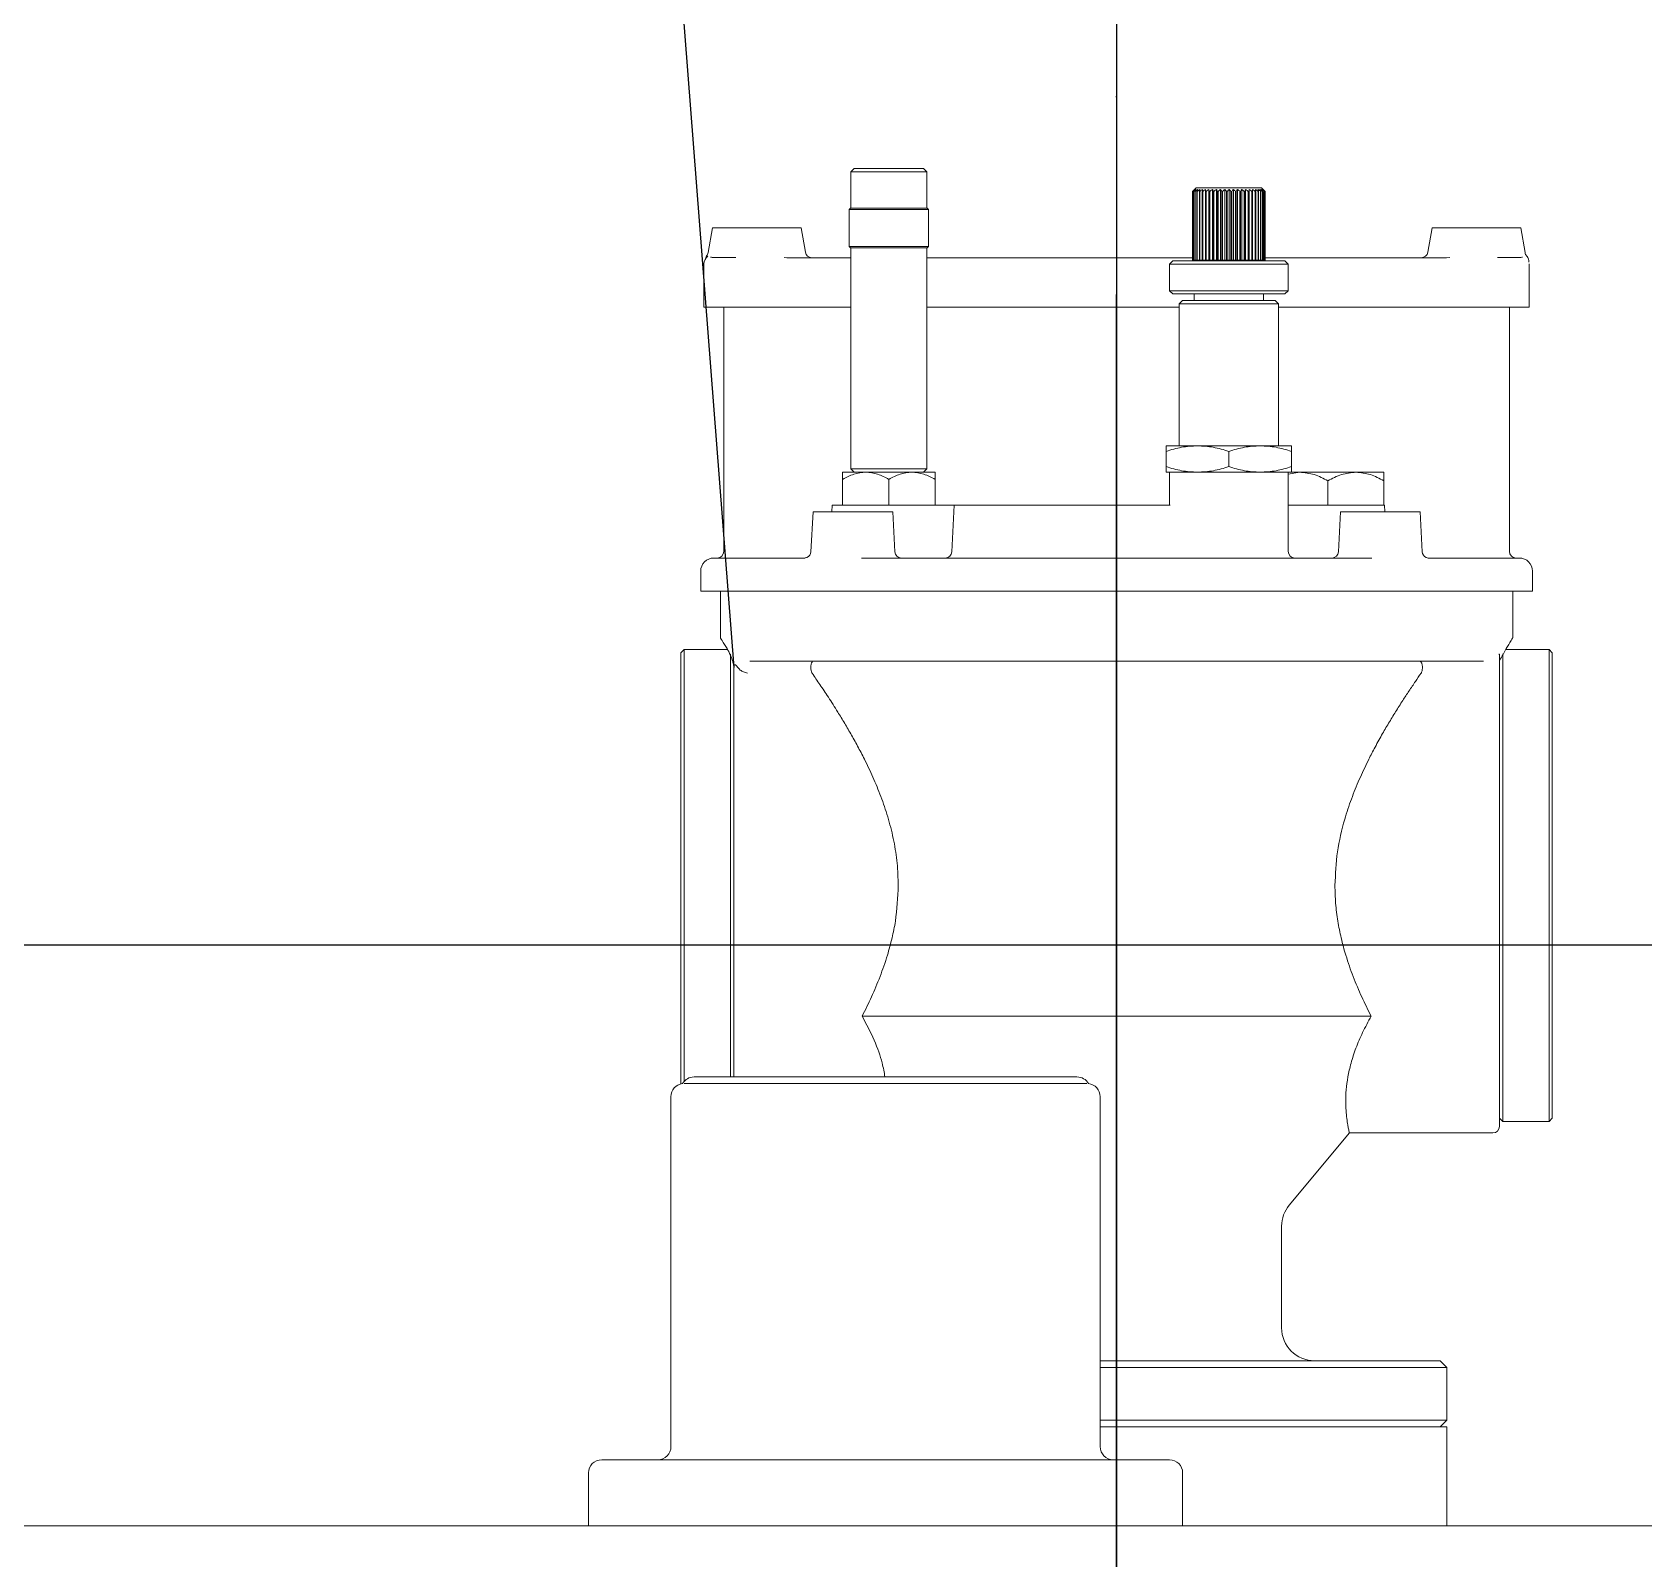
# Model space of a CAD drawing. Header units: millimetres. Extents: x 51507 to 66627, y -17810 to -7118.
# Drawn here: x 53503.2 to 53747.3, y -9233.1 to -9001.9 of the extents above; entities that cross this region are included whole.
import ezdxf

# ---------------------------------------------------------------- set-up
doc = ezdxf.new("R2010")
doc.units = ezdxf.units.MM
doc.header["$LTSCALE"] = 10
doc.linetypes.add('ACAD_ISO04W100', pattern=[30, 24, -3, 0, -3])
doc.layers.get('0').update_dxf_attribs({"color": 1, "linetype": 'ACAD_ISO04W100', "lineweight": 25})
doc.layers.get('Defpoints').update_dxf_attribs({"lineweight": 25})
doc.layers.add('2', color=3, linetype='Continuous', lineweight=25)
doc.layers.add('粗实线', color=4, linetype='Continuous', lineweight=18)

msp = doc.modelspace()

# ---------------------------------------------------------------- linework, layer by layer
msp.add_line((53667.409, -10782.112), (53667.409, -8326.656))
at = {"layer": '2'}
msp.add_line((53542.056, -8224.917), (53609.409, -9098.112), dxfattribs=at)
at = {"layer": 'Defpoints'}
for p, q in [((53667.409, -7118.116), (53667.409, -17810.116)), ((51507.409, -9140.11), (66627.409, -9140.11))]:
    msp.add_line(p, q, dxfattribs=at)
at = {"layer": '粗实线'}
for p, q in [((53627.659, -9022.512), (53627.159, -9023.012)), ((53638.659, -9023.012), (53627.159, -9023.012)), ((53627.159, -9023.012), (53627.159, -9028.512)), ((53627.659, -9022.512), (53638.159, -9022.512)), ((53638.159, -9022.512), (53638.659, -9023.012)), ((53638.659, -9023.012), (53638.659, -9028.512)), ((53679.475, -9025.412), (53678.909, -9025.977)), ((53678.909, -9025.977), (53678.909, -9025.977)), ((53678.909, -9036.412), (53678.909, -9025.977)), ((53678.909, -9036.412), (53678.909, -9025.977)), ((53678.95, -9025.977), (53678.964, -9025.977)), ((53678.95, -9036.412), (53678.95, -9025.977)), ((53678.964, -9036.412), (53678.964, -9025.977)), ((53679.077, -9025.977), (53679.104, -9025.977)), ((53679.077, -9036.412), (53679.077, -9025.977)), ((53679.104, -9036.412), (53679.104, -9025.977)), ((53679.288, -9025.977), (53679.328, -9025.977)), ((53679.288, -9036.412), (53679.288, -9025.977)), ((53679.328, -9036.412), (53679.328, -9025.977)), ((53688.747, -9025.412), (53679.475, -9025.412)), ((53679.58, -9025.977), (53679.632, -9025.977)), ((53679.58, -9036.412), (53679.58, -9025.977)), ((53679.632, -9036.412), (53679.632, -9025.977)), ((53679.948, -9025.977), (53680.011, -9025.977)), ((53679.948, -9036.412), (53679.948, -9025.977)), ((53680.011, -9036.412), (53680.011, -9025.977)), ((53680.387, -9025.977), (53680.46, -9025.977)), ((53680.387, -9036.412), (53680.387, -9025.977)), ((53680.46, -9036.412), (53680.46, -9025.977)), ((53680.873, -9036.412), (53680.873, -9025.677)), ((53680.889, -9025.977), (53680.971, -9025.977)), ((53680.889, -9036.412), (53680.889, -9025.977)), ((53680.971, -9036.412), (53680.971, -9025.977)), ((53681.379, -9036.412), (53681.379, -9025.677)), ((53681.446, -9025.977), (53681.536, -9025.977)), ((53681.446, -9036.412), (53681.446, -9025.977)), ((53681.536, -9036.412), (53681.536, -9025.977)), ((53681.933, -9036.412), (53681.933, -9025.677)), ((53682.05, -9025.977), (53682.147, -9025.977)), ((53682.05, -9036.412), (53682.05, -9025.977)), ((53682.147, -9036.412), (53682.147, -9025.977)), ((53682.525, -9036.412), (53682.525, -9025.677)), ((53682.692, -9025.977), (53682.793, -9025.977)), ((53682.692, -9036.412), (53682.692, -9025.977)), ((53682.793, -9036.412), (53682.793, -9025.977)), ((53683.147, -9036.412), (53683.147, -9025.677)), ((53683.36, -9025.977), (53683.465, -9025.977)), ((53683.36, -9036.412), (53683.36, -9025.977)), ((53683.465, -9036.412), (53683.465, -9025.977)), ((53683.79, -9036.412), (53683.79, -9025.677)), ((53684.045, -9025.977), (53684.151, -9025.977)), ((53684.045, -9036.412), (53684.045, -9025.977)), ((53684.151, -9036.412), (53684.151, -9025.977)), ((53684.442, -9036.412), (53684.442, -9025.677)), ((53684.736, -9025.977), (53684.842, -9025.977)), ((53684.736, -9036.412), (53684.736, -9025.977)), ((53684.842, -9036.412), (53684.842, -9025.977)), ((53685.093, -9036.412), (53685.093, -9025.677)), ((53685.421, -9025.977), (53685.526, -9025.977)), ((53685.421, -9036.412), (53685.421, -9025.977)), ((53685.526, -9036.412), (53685.526, -9025.977)), ((53685.734, -9036.412), (53685.734, -9025.677)), ((53686.091, -9025.977), (53686.192, -9025.977)), ((53686.091, -9036.412), (53686.091, -9025.977)), ((53686.192, -9036.412), (53686.192, -9025.977)), ((53686.354, -9036.412), (53686.354, -9025.677)), ((53686.734, -9025.977), (53686.83, -9025.977)), ((53686.734, -9036.412), (53686.734, -9025.977)), ((53686.83, -9036.412), (53686.83, -9025.977)), ((53686.943, -9036.412), (53686.943, -9025.677)), ((53687.34, -9025.977), (53687.43, -9025.977)), ((53687.34, -9036.412), (53687.34, -9025.977)), ((53687.43, -9036.412), (53687.43, -9025.977)), ((53687.492, -9036.412), (53687.492, -9025.677)), ((53687.9, -9025.977), (53687.982, -9025.977)), ((53687.9, -9036.412), (53687.9, -9025.977)), ((53687.982, -9036.412), (53687.982, -9025.977)), ((53687.992, -9036.412), (53687.992, -9025.677)), ((53688.405, -9025.977), (53688.478, -9025.977)), ((53688.405, -9036.412), (53688.405, -9025.977)), ((53688.478, -9036.412), (53688.478, -9025.977)), ((53689.343, -9025.412), (53688.747, -9025.412)), ((53688.848, -9025.977), (53688.91, -9025.977)), ((53688.848, -9036.412), (53688.848, -9025.977)), ((53688.91, -9036.412), (53688.91, -9025.977)), ((53689.22, -9025.977), (53689.245, -9025.977)), ((53689.22, -9036.412), (53689.22, -9025.977)), ((53689.245, -9025.977), (53689.27, -9025.977)), ((53689.27, -9036.412), (53689.27, -9025.977)), ((53689.909, -9025.977), (53689.343, -9025.412)), ((53689.516, -9025.977), (53689.554, -9025.977)), ((53689.516, -9036.412), (53689.516, -9025.977)), ((53689.554, -9036.412), (53689.554, -9025.977)), ((53689.731, -9025.977), (53689.757, -9025.977)), ((53689.731, -9036.412), (53689.731, -9025.977)), ((53689.757, -9036.412), (53689.757, -9025.977)), ((53689.863, -9025.977), (53689.876, -9025.977)), ((53689.863, -9036.412), (53689.863, -9025.977)), ((53689.876, -9036.412), (53689.876, -9025.977)), ((53689.909, -9036.412), (53689.909, -9025.977)), ((53627.109, -9028.512), (53626.909, -9028.712)), ((53638.909, -9028.712), (53626.909, -9028.712)), ((53626.909, -9034.312), (53626.909, -9028.712)), ((53627.109, -9028.512), (53638.709, -9028.512)), ((53638.709, -9028.512), (53638.909, -9028.712)), ((53638.909, -9034.312), (53638.909, -9028.712)), ((53606.202, -9031.512), (53605.543, -9035.251)), ((53606.202, -9031.512), (53612.909, -9031.512)), ((53612.909, -9031.512), (53619.615, -9031.512)), ((53620.263, -9035.185), (53619.615, -9031.512)), ((53715.202, -9031.512), (53714.555, -9035.185)), ((53715.202, -9031.512), (53721.909, -9031.512)), ((53721.909, -9031.512), (53728.615, -9031.512)), ((53729.275, -9035.251), (53728.615, -9031.512)), ((53627.109, -9034.512), (53626.909, -9034.312)), ((53626.909, -9034.312), (53638.909, -9034.312)), ((53638.709, -9034.512), (53638.909, -9034.312)), ((53605.299, -9035.747), (53605.062, -9036.342)), ((53617.043, -9035.996), (53617.441, -9036.012)), ((53617.441, -9036.012), (53627.159, -9036.012)), ((53638.709, -9034.512), (53627.109, -9034.512)), ((53627.159, -9034.512), (53627.159, -9068.012)), ((53638.659, -9034.512), (53638.659, -9068.012)), ((53638.659, -9036.012), (53678.909, -9036.012)), ((53675.909, -9036.512), (53675.409, -9037.012)), ((53675.909, -9036.512), (53685.678, -9036.512)), ((53678.95, -9036.412), (53678.909, -9036.412)), ((53678.909, -9036.412), (53678.909, -9036.412)), ((53678.964, -9036.412), (53678.95, -9036.412)), ((53679.077, -9036.412), (53678.964, -9036.412)), ((53679.104, -9036.412), (53679.077, -9036.412)), ((53679.288, -9036.412), (53679.104, -9036.412)), ((53679.328, -9036.412), (53679.288, -9036.412)), ((53679.58, -9036.412), (53679.328, -9036.412)), ((53679.632, -9036.412), (53679.58, -9036.412)), ((53679.948, -9036.412), (53679.632, -9036.412)), ((53680.011, -9036.412), (53679.948, -9036.412)), ((53680.387, -9036.412), (53680.011, -9036.412)), ((53680.46, -9036.412), (53680.387, -9036.412)), ((53680.873, -9036.412), (53680.46, -9036.412)), ((53680.889, -9036.412), (53680.873, -9036.412)), ((53680.971, -9036.412), (53680.889, -9036.412)), ((53680.909, -9036.412), (53680.909, -9036.512)), ((53681.379, -9036.412), (53680.971, -9036.412)), ((53681.446, -9036.412), (53681.379, -9036.412)), ((53681.536, -9036.412), (53681.446, -9036.412)), ((53681.933, -9036.412), (53681.536, -9036.412)), ((53682.05, -9036.412), (53681.933, -9036.412)), ((53682.147, -9036.412), (53682.05, -9036.412)), ((53682.525, -9036.412), (53682.147, -9036.412)), ((53682.692, -9036.412), (53682.525, -9036.412)), ((53682.793, -9036.412), (53682.692, -9036.412)), ((53683.147, -9036.412), (53682.793, -9036.412)), ((53683.36, -9036.412), (53683.147, -9036.412)), ((53683.465, -9036.412), (53683.36, -9036.412)), ((53683.79, -9036.412), (53683.465, -9036.412)), ((53684.045, -9036.412), (53683.79, -9036.412)), ((53684.151, -9036.412), (53684.045, -9036.412)), ((53684.442, -9036.412), (53684.151, -9036.412)), ((53684.736, -9036.412), (53684.442, -9036.412)), ((53684.842, -9036.412), (53684.736, -9036.412)), ((53685.093, -9036.412), (53684.842, -9036.412)), ((53685.421, -9036.412), (53685.093, -9036.412)), ((53685.526, -9036.412), (53685.421, -9036.412)), ((53685.734, -9036.412), (53685.526, -9036.412)), ((53685.678, -9036.512), (53692.909, -9036.512)), ((53686.091, -9036.412), (53685.734, -9036.412)), ((53686.192, -9036.412), (53686.091, -9036.412)), ((53686.354, -9036.412), (53686.192, -9036.412)), ((53686.734, -9036.412), (53686.354, -9036.412)), ((53686.83, -9036.412), (53686.734, -9036.412)), ((53686.943, -9036.412), (53686.83, -9036.412)), ((53687.34, -9036.412), (53686.943, -9036.412)), ((53687.43, -9036.412), (53687.34, -9036.412)), ((53687.492, -9036.412), (53687.43, -9036.412)), ((53687.9, -9036.412), (53687.492, -9036.412)), ((53687.982, -9036.412), (53687.9, -9036.412)), ((53687.909, -9036.512), (53687.909, -9036.412)), ((53687.992, -9036.412), (53687.982, -9036.412)), ((53688.405, -9036.412), (53687.992, -9036.412)), ((53688.478, -9036.412), (53688.405, -9036.412)), ((53688.848, -9036.412), (53688.478, -9036.412)), ((53688.91, -9036.412), (53688.848, -9036.412)), ((53689.22, -9036.412), (53688.91, -9036.412)), ((53689.27, -9036.412), (53689.22, -9036.412)), ((53689.516, -9036.412), (53689.27, -9036.412)), ((53689.554, -9036.412), (53689.516, -9036.412)), ((53689.731, -9036.412), (53689.554, -9036.412)), ((53689.757, -9036.412), (53689.731, -9036.412)), ((53689.863, -9036.412), (53689.757, -9036.412)), ((53689.876, -9036.412), (53689.863, -9036.412)), ((53689.909, -9036.412), (53689.876, -9036.412)), ((53689.909, -9036.012), (53717.377, -9036.012)), ((53693.409, -9037.012), (53692.909, -9036.512)), ((53717.377, -9036.012), (53717.894, -9035.991)), ((53604.909, -9036.962), (53604.909, -9037.321)), ((53604.909, -9043.512), (53604.909, -9037.321)), ((53675.409, -9037.012), (53675.409, -9041.012)), ((53685.752, -9037.012), (53675.409, -9037.012)), ((53693.409, -9037.012), (53685.752, -9037.012)), ((53693.409, -9041.012), (53693.409, -9037.012)), ((53729.909, -9036.962), (53729.909, -9037.321)), ((53729.909, -9037.321), (53729.909, -9043.512)), ((53675.409, -9041.012), (53675.909, -9041.512)), ((53675.409, -9041.012), (53685.752, -9041.012)), ((53685.678, -9041.512), (53675.909, -9041.512)), ((53679.159, -9041.512), (53679.159, -9042.512)), ((53692.909, -9041.512), (53685.678, -9041.512)), ((53685.752, -9041.012), (53693.409, -9041.012)), ((53689.659, -9042.512), (53689.659, -9041.512)), ((53692.909, -9041.512), (53693.409, -9041.012)), ((53609.909, -9043.512), (53604.909, -9043.512)), ((53607.909, -9080.512), (53607.909, -9043.512)), ((53609.909, -9043.512), (53627.159, -9043.512)), ((53638.659, -9043.512), (53676.909, -9043.512)), ((53677.409, -9042.512), (53676.909, -9043.012)), ((53691.909, -9043.012), (53676.909, -9043.012)), ((53676.909, -9043.012), (53676.909, -9064.512)), ((53677.409, -9042.512), (53691.409, -9042.512)), ((53691.409, -9042.512), (53691.909, -9043.012)), ((53691.909, -9043.012), (53691.909, -9064.512)), ((53691.909, -9043.512), (53724.909, -9043.512)), ((53729.909, -9043.512), (53724.909, -9043.512)), ((53726.909, -9043.512), (53726.909, -9080.512)), ((53674.909, -9064.512), (53674.909, -9065.36)), ((53679.659, -9064.512), (53674.909, -9064.512)), ((53674.909, -9065.36), (53674.909, -9067.663)), ((53689.159, -9064.512), (53679.659, -9064.512)), ((53684.409, -9065.36), (53684.409, -9067.663)), ((53693.909, -9064.512), (53689.159, -9064.512)), ((53693.909, -9064.512), (53693.909, -9065.36)), ((53693.909, -9065.36), (53693.909, -9067.663)), ((53625.909, -9068.512), (53629.409, -9068.512)), ((53625.909, -9068.512), (53625.909, -9069.594)), ((53627.159, -9068.012), (53638.659, -9068.012)), ((53627.659, -9068.512), (53627.159, -9068.012)), ((53629.409, -9068.512), (53636.409, -9068.512)), ((53636.409, -9068.512), (53639.909, -9068.512)), ((53638.159, -9068.512), (53638.659, -9068.012)), ((53639.909, -9068.512), (53639.909, -9069.594)), ((53674.909, -9067.663), (53674.909, -9068.512)), ((53679.659, -9068.512), (53674.909, -9068.512)), ((53675.409, -9068.512), (53675.409, -9073.512)), ((53689.159, -9068.512), (53679.659, -9068.512)), ((53693.909, -9068.512), (53689.159, -9068.512)), ((53693.409, -9068.512), (53693.409, -9080.512)), ((53695.159, -9068.512), (53693.409, -9068.805)), ((53693.909, -9067.663), (53693.909, -9068.512)), ((53693.909, -9068.512), (53695.159, -9068.512)), ((53695.159, -9068.512), (53703.659, -9068.512)), ((53703.659, -9068.512), (53707.909, -9068.512)), ((53707.909, -9068.512), (53707.909, -9069.826)), ((53625.909, -9069.594), (53625.909, -9073.512)), ((53632.909, -9069.594), (53632.909, -9073.512)), ((53639.909, -9069.594), (53639.909, -9073.512)), ((53699.409, -9073.512), (53699.409, -9069.826)), ((53707.909, -9073.512), (53707.909, -9069.826)), ((53621.424, -9074.512), (53621.107, -9080.564)), ((53621.424, -9074.512), (53633.49, -9074.512)), ((53624.328, -9073.512), (53624.276, -9074.512)), ((53624.328, -9073.512), (53638.759, -9073.512)), ((53633.49, -9074.512), (53633.808, -9080.564)), ((53638.759, -9073.512), (53642.828, -9073.512)), ((53642.458, -9080.564), (53642.828, -9073.512)), ((53645.824, -9073.512), (53674.534, -9073.512)), ((53693.409, -9073.512), (53695.508, -9073.512)), ((53695.508, -9073.512), (53696.176, -9073.512)), ((53699.409, -9073.512), (53696.176, -9073.512)), ((53702.642, -9073.512), (53699.409, -9073.512)), ((53701.327, -9074.512), (53701.01, -9080.564)), ((53701.327, -9074.512), (53713.393, -9074.512)), ((53702.642, -9073.512), (53704.676, -9073.512)), ((53707.909, -9073.512), (53704.676, -9073.512)), ((53707.909, -9073.512), (53707.99, -9073.512)), ((53708.042, -9074.512), (53707.99, -9073.512)), ((53713.393, -9074.512), (53713.711, -9080.564)), ((53606.409, -9081.512), (53620.223, -9081.512)), ((53620.507, -9081.428), (53619.941, -9081.545)), ((53628.75, -9081.512), (53706.067, -9081.512)), ((53714.308, -9081.427), (53714.595, -9081.512)), ((53714.595, -9081.512), (53728.409, -9081.512)), ((53604.409, -9083.512), (53604.409, -9086.512)), ((53730.409, -9083.512), (53730.409, -9086.512)), ((53604.409, -9086.512), (53730.409, -9086.512)), ((53607.409, -9086.512), (53607.409, -9093.612)), ((53727.409, -9093.612), (53727.409, -9086.512)), ((53601.909, -9095.362), (53601.409, -9095.862)), ((53608.474, -9095.362), (53601.909, -9095.362)), ((53601.909, -9095.362), (53601.909, -9113.237)), ((53725.95, -9096.112), (53726.409, -9095.233)), ((53732.909, -9095.362), (53726.342, -9095.362)), ((53733.409, -9095.862), (53732.909, -9095.362)), ((53732.909, -9113.237), (53732.909, -9095.362)), ((53601.409, -9113.487), (53601.409, -9095.862)), ((53608.909, -9113.237), (53608.909, -9096.071)), ((53667.409, -9097.112), (53611.841, -9097.112)), ((53722.976, -9097.112), (53667.409, -9097.112)), ((53725.298, -9096.112), (53725.369, -9096.076)), ((53725.409, -9096.296), (53725.409, -9099.481)), ((53725.909, -9096.021), (53725.909, -9113.237)), ((53733.409, -9095.862), (53733.409, -9113.487)), ((53609.409, -9160.112), (53609.409, -9098.002)), ((53610.218, -9098.314), (53610.409, -9098.499)), ((53725.409, -9099.481), (53725.409, -9167.612)), ((53601.409, -9161.175), (53601.409, -9113.487)), ((53601.909, -9113.237), (53601.909, -9160.789)), ((53608.909, -9160.112), (53608.909, -9113.237)), ((53725.909, -9113.237), (53725.909, -9166.862)), ((53732.909, -9166.862), (53732.909, -9113.237)), ((53733.409, -9113.487), (53733.409, -9166.362)), ((53667.409, -9150.922), (53628.858, -9150.922)), ((53705.96, -9150.922), (53667.409, -9150.922)), ((53601.909, -9161.112), (53662.909, -9161.112)), ((53603.409, -9160.112), (53661.409, -9160.112)), ((53599.909, -9163.112), (53599.909, -9216.112)), ((53664.909, -9216.112), (53664.909, -9163.112)), ((53693.568, -9179.531), (53702.668, -9168.611)), ((53702.667, -9168.612), (53724.409, -9168.612)), ((53725.409, -9166.362), (53725.909, -9166.862)), ((53725.909, -9166.862), (53732.909, -9166.862)), ((53732.909, -9166.862), (53733.409, -9166.362)), ((53692.409, -9198.112), (53692.409, -9182.732)), ((53664.909, -9203.112), (53667.409, -9203.112)), ((53667.409, -9204.112), (53664.909, -9204.112)), ((53667.409, -9203.112), (53716.409, -9203.112)), ((53717.409, -9204.112), (53667.409, -9204.112)), ((53717.409, -9204.112), (53716.409, -9203.112)), ((53717.409, -9212.112), (53717.409, -9204.112)), ((53664.909, -9212.112), (53667.409, -9212.112)), ((53667.409, -9212.112), (53717.409, -9212.112)), ((53716.409, -9213.112), (53717.409, -9212.112)), ((53664.909, -9213.112), (53702.764, -9213.112)), ((53702.764, -9213.112), (53717.409, -9213.112)), ((53717.409, -9228.112), (53717.409, -9213.112)), ((53589.409, -9218.112), (53675.409, -9218.112)), ((53587.409, -9220.112), (53587.409, -9228.112)), ((53677.409, -9228.112), (53677.409, -9220.112)), ((53177.409, -9228.112), (54157.409, -9228.112))]:
    msp.add_line(p, q, dxfattribs=at)
for centre, radius, start, end in [((53606.36, -9036.967), 1.452, 125.91893, 179.79831), ((53621.248, -9035.012), 1, 190, 270), ((53713.57, -9035.012), 1, 270, 350), ((53606.909, -9080.512), 1, 270, 0), ((53620.108, -9080.512), 1, 293.66429, 357), ((53634.806, -9080.512), 1, 183, 270), ((53641.46, -9080.512), 1, 270, 357), ((53694.409, -9080.512), 1, 180, 270), ((53700.011, -9080.512), 1, 270, 357), ((53714.709, -9080.512), 1, 183, 246.33571), ((53727.909, -9080.512), 1, 180, 270), ((53606.409, -9083.512), 2, 90, 180), ((53728.409, -9083.512), 2, 0, 90), ((53601.909, -9163.112), 2, 96.90186, 180), ((53603.409, -9162.112), 2, 90, 150.47829), ((53661.409, -9162.112), 2, 29.52172, 90), ((53662.909, -9163.112), 2, 360, 83.09814), ((53724.409, -9167.612), 1, 270, 0), ((53697.409, -9182.732), 5, 140.19443, 180), ((53697.409, -9198.112), 5, 180, 270), ((53597.909, -9216.112), 2, 270, 0), ((53666.909, -9216.112), 2, 180, 270), ((53589.409, -9220.112), 2, 90, 180), ((53675.409, -9220.112), 2, 0, 90)]:
    msp.add_arc(centre, radius, start, end, dxfattribs=at)
for points, knots in [([(53678.909, -9025.977), (53678.967, -9025.921), (53679.071, -9025.82), (53679.175, -9025.721), (53679.221, -9025.677)], [0, 0, 0, 0, 0.24228063, 0.432643, 0.432643, 0.432643, 0.432643]), ([(53679.221, -9025.677), (53679.17, -9025.733), (53679.079, -9025.832), (53678.989, -9025.933), (53678.95, -9025.977)], [0, 0, 0, 0, 0.22652873, 0.40451652, 0.40451652, 0.40451652, 0.40451652]), ([(53678.964, -9025.977), (53679.028, -9025.921), (53679.141, -9025.82), (53679.256, -9025.721), (53679.307, -9025.677)], [0, 0, 0, 0, 0.2553053, 0.45590128, 0.45590128, 0.45590128, 0.45590128]), ([(53679.307, -9025.677), (53679.264, -9025.733), (53679.187, -9025.832), (53679.111, -9025.933), (53679.077, -9025.977)], [0, 0, 0, 0, 0.21174107, 0.37810991, 0.37810991, 0.37810991, 0.37810991]), ([(53679.104, -9025.977), (53679.173, -9025.921), (53679.295, -9025.82), (53679.419, -9025.721), (53679.474, -9025.677)], [0, 0, 0, 0, 0.26650037, 0.47589243, 0.47589243, 0.47589243, 0.47589243]), ([(53679.474, -9025.677), (53679.439, -9025.733), (53679.377, -9025.832), (53679.315, -9025.933), (53679.288, -9025.977)], [0, 0, 0, 0, 0.19746491, 0.35261671, 0.35261671, 0.35261671, 0.35261671]), ([(53679.328, -9025.977), (53679.4, -9025.921), (53679.529, -9025.82), (53679.66, -9025.721), (53679.718, -9025.677)], [0, 0, 0, 0, 0.275423, 0.49182565, 0.49182565, 0.49182565, 0.49182565]), ([(53679.718, -9025.677), (53679.692, -9025.733), (53679.646, -9025.832), (53679.6, -9025.933), (53679.58, -9025.977)], [0, 0, 0, 0, 0.18481523, 0.33002795, 0.33002795, 0.33002795, 0.33002795]), ([(53679.632, -9025.977), (53679.707, -9025.921), (53679.841, -9025.82), (53679.976, -9025.721), (53680.036, -9025.677)], [0, 0, 0, 0, 0.28175011, 0.50312405, 0.50312405, 0.50312405, 0.50312405]), ([(53680.036, -9025.677), (53680.02, -9025.733), (53679.99, -9025.832), (53679.961, -9025.933), (53679.948, -9025.977)], [0, 0, 0, 0, 0.17501717, 0.31253137, 0.31253137, 0.31253137, 0.31253137]), ([(53680.011, -9025.977), (53680.088, -9025.921), (53680.224, -9025.82), (53680.362, -9025.721), (53680.423, -9025.677)], [0, 0, 0, 0, 0.28526628, 0.5094029, 0.5094029, 0.5094029, 0.5094029]), ([(53680.423, -9025.677), (53680.416, -9025.733), (53680.404, -9025.832), (53680.392, -9025.933), (53680.387, -9025.977)], [0, 0, 0, 0, 0.16922478, 0.3021878, 0.3021878, 0.3021878, 0.3021878]), ([(53680.46, -9025.977), (53680.537, -9025.921), (53680.674, -9025.82), (53680.812, -9025.721), (53680.873, -9025.677)], [0, 0, 0, 0, 0.28585613, 0.5104562, 0.5104562, 0.5104562, 0.5104562]), ([(53680.873, -9025.677), (53680.876, -9025.733), (53680.881, -9025.832), (53680.886, -9025.933), (53680.889, -9025.977)], [0, 0, 0, 0, 0.16822634, 0.30040486, 0.30040486, 0.30040486, 0.30040486]), ([(53680.971, -9025.977), (53681.047, -9025.921), (53681.182, -9025.82), (53681.319, -9025.721), (53681.379, -9025.677)], [0, 0, 0, 0, 0.2835006, 0.50624992, 0.50624992, 0.50624992, 0.50624992]), ([(53681.379, -9025.677), (53681.392, -9025.733), (53681.414, -9025.832), (53681.436, -9025.933), (53681.446, -9025.977)], [0, 0, 0, 0, 0.17216684, 0.30744148, 0.30744148, 0.30744148, 0.30744148]), ([(53681.536, -9025.977), (53681.61, -9025.921), (53681.741, -9025.82), (53681.874, -9025.721), (53681.933, -9025.677)], [0, 0, 0, 0, 0.27827632, 0.49692087, 0.49692087, 0.49692087, 0.49692087]), ([(53681.933, -9025.677), (53681.955, -9025.733), (53681.994, -9025.832), (53682.033, -9025.933), (53682.05, -9025.977)], [0, 0, 0, 0, 0.18048999, 0.32230429, 0.32230429, 0.32230429, 0.32230429]), ([(53682.147, -9025.977), (53682.217, -9025.921), (53682.342, -9025.82), (53682.469, -9025.721), (53682.525, -9025.677)], [0, 0, 0, 0, 0.27035807, 0.48278116, 0.48278116, 0.48278116, 0.48278116]), ([(53682.525, -9025.677), (53682.556, -9025.733), (53682.612, -9025.832), (53682.667, -9025.933), (53682.692, -9025.977)], [0, 0, 0, 0, 0.19214896, 0.34312393, 0.34312393, 0.34312393, 0.34312393]), ([(53682.793, -9025.977), (53682.859, -9025.921), (53682.976, -9025.82), (53683.095, -9025.721), (53683.147, -9025.677)], [0, 0, 0, 0, 0.26002474, 0.46432883, 0.46432883, 0.46432883, 0.46432883]), ([(53683.147, -9025.677), (53683.187, -9025.733), (53683.259, -9025.832), (53683.329, -9025.933), (53683.36, -9025.977)], [0, 0, 0, 0, 0.20591778, 0.36771115, 0.36771115, 0.36771115, 0.36771115]), ([(53683.465, -9025.977), (53683.525, -9025.921), (53683.633, -9025.82), (53683.742, -9025.721), (53683.79, -9025.677)], [0, 0, 0, 0, 0.24766953, 0.44226601, 0.44226601, 0.44226601, 0.44226601]), ([(53683.79, -9025.677), (53683.838, -9025.733), (53683.923, -9025.832), (53684.008, -9025.933), (53684.045, -9025.977)], [0, 0, 0, 0, 0.22062401, 0.39397235, 0.39397235, 0.39397235, 0.39397235]), ([(53684.151, -9025.977), (53684.205, -9025.921), (53684.301, -9025.82), (53684.399, -9025.721), (53684.442, -9025.677)], [0, 0, 0, 0, 0.2338153, 0.41752636, 0.41752636, 0.41752636, 0.41752636]), ([(53684.442, -9025.677), (53684.497, -9025.733), (53684.596, -9025.832), (53684.693, -9025.933), (53684.736, -9025.977)], [0, 0, 0, 0, 0.23525637, 0.42010163, 0.42010163, 0.42010163, 0.42010163]), ([(53684.842, -9025.977), (53684.888, -9025.921), (53684.972, -9025.82), (53685.056, -9025.721), (53685.093, -9025.677)], [0, 0, 0, 0, 0.21913504, 0.39131167, 0.39131167, 0.39131167, 0.39131167]), ([(53685.093, -9025.677), (53685.155, -9025.733), (53685.265, -9025.832), (53685.373, -9025.933), (53685.421, -9025.977)], [0, 0, 0, 0, 0.24898763, 0.44462178, 0.44462178, 0.44462178, 0.44462178]), ([(53685.526, -9025.977), (53685.564, -9025.921), (53685.633, -9025.82), (53685.703, -9025.721), (53685.734, -9025.677)], [0, 0, 0, 0, 0.20447419, 0.36513164, 0.36513164, 0.36513164, 0.36513164]), ([(53685.734, -9025.677), (53685.801, -9025.733), (53685.921, -9025.832), (53686.039, -9025.933), (53686.091, -9025.977)], [0, 0, 0, 0, 0.2611609, 0.46635982, 0.46635982, 0.46635982, 0.46635982]), ([(53686.192, -9025.977), (53686.222, -9025.921), (53686.275, -9025.82), (53686.33, -9025.721), (53686.354, -9025.677)], [0, 0, 0, 0, 0.19086224, 0.34082464, 0.34082464, 0.34082464, 0.34082464]), ([(53686.354, -9025.677), (53686.425, -9025.733), (53686.553, -9025.832), (53686.678, -9025.933), (53686.734, -9025.977)], [0, 0, 0, 0, 0.27126723, 0.48440687, 0.48440687, 0.48440687, 0.48440687]), ([(53686.83, -9025.977), (53686.851, -9025.921), (53686.888, -9025.82), (53686.926, -9025.721), (53686.943, -9025.677)], [0, 0, 0, 0, 0.17948375, 0.32050597, 0.32050597, 0.32050597, 0.32050597]), ([(53686.943, -9025.677), (53687.017, -9025.733), (53687.151, -9025.832), (53687.282, -9025.933), (53687.34, -9025.977)], [0, 0, 0, 0, 0.27892549, 0.49808237, 0.49808237, 0.49808237, 0.49808237]), ([(53687.43, -9025.977), (53687.441, -9025.921), (53687.462, -9025.82), (53687.483, -9025.721), (53687.492, -9025.677)], [0, 0, 0, 0, 0.17155936, 0.3063553, 0.3063553, 0.3063553, 0.3063553]), ([(53687.492, -9025.677), (53687.569, -9025.733), (53687.706, -9025.832), (53687.841, -9025.933), (53687.9, -9025.977)], [0, 0, 0, 0, 0.28386766, 0.50690769, 0.50690769, 0.50690769, 0.50690769]), ([(53687.982, -9025.977), (53687.984, -9025.921), (53687.987, -9025.82), (53687.991, -9025.721), (53687.992, -9025.677)], [0, 0, 0, 0, 0.16810079, 0.30017929, 0.30017929, 0.30017929, 0.30017929]), ([(53687.992, -9025.677), (53688.07, -9025.733), (53688.208, -9025.832), (53688.345, -9025.933), (53688.405, -9025.977)], [0, 0, 0, 0, 0.28592901, 0.51058868, 0.51058868, 0.51058868, 0.51058868]), ([(53688.436, -9025.677), (53688.514, -9025.733), (53688.651, -9025.832), (53688.788, -9025.933), (53688.848, -9025.977)], [0, 0, 0, 0, 0.2850426, 0.5090058, 0.5090058, 0.5090058, 0.5090058]), ([(53688.478, -9025.977), (53688.47, -9025.921), (53688.456, -9025.82), (53688.442, -9025.721), (53688.436, -9025.677)], [0, 0, 0, 0, 0.16959974, 0.30285599, 0.30285599, 0.30285599, 0.30285599]), ([(53688.817, -9025.677), (53688.892, -9025.733), (53689.028, -9025.832), (53689.161, -9025.933), (53689.22, -9025.977)], [0, 0, 0, 0, 0.2812371, 0.50221025, 0.50221025, 0.50221025, 0.50221025]), ([(53688.91, -9025.977), (53688.892, -9025.921), (53688.862, -9025.82), (53688.83, -9025.721), (53688.817, -9025.677)], [0, 0, 0, 0, 0.17583906, 0.3139976, 0.3139976, 0.3139976, 0.3139976]), ([(53689.128, -9025.677), (53689.201, -9025.733), (53689.331, -9025.832), (53689.459, -9025.933), (53689.516, -9025.977)], [0, 0, 0, 0, 0.27463769, 0.49042557, 0.49042557, 0.49042557, 0.49042557]), ([(53689.27, -9025.977), (53689.244, -9025.921), (53689.197, -9025.82), (53689.149, -9025.721), (53689.128, -9025.677)], [0, 0, 0, 0, 0.18597919, 0.33210494, 0.33210494, 0.33210494, 0.33210494]), ([(53689.364, -9025.677), (53689.433, -9025.733), (53689.556, -9025.832), (53689.678, -9025.933), (53689.731, -9025.977)], [0, 0, 0, 0, 0.26547023, 0.47405507, 0.47405507, 0.47405507, 0.47405507]), ([(53689.554, -9025.977), (53689.519, -9025.921), (53689.456, -9025.82), (53689.392, -9025.721), (53689.364, -9025.677)], [0, 0, 0, 0, 0.19884696, 0.35508304, 0.35508304, 0.35508304, 0.35508304]), ([(53689.523, -9025.677), (53689.587, -9025.733), (53689.701, -9025.832), (53689.813, -9025.933), (53689.863, -9025.977)], [0, 0, 0, 0, 0.25406919, 0.45369601, 0.45369601, 0.45369601, 0.45369601]), ([(53689.757, -9025.977), (53689.714, -9025.921), (53689.636, -9025.82), (53689.557, -9025.721), (53689.523, -9025.677)], [0, 0, 0, 0, 0.2132223, 0.38075324, 0.38075324, 0.38075324, 0.38075324]), ([(53689.6, -9025.677), (53689.658, -9025.733), (53689.762, -9025.832), (53689.864, -9025.933), (53689.909, -9025.977)], [0, 0, 0, 0, 0.24089032, 0.43016227, 0.43016227, 0.43016227, 0.43016227]), ([(53689.876, -9025.977), (53689.825, -9025.921), (53689.734, -9025.82), (53689.641, -9025.721), (53689.6, -9025.677)], [0, 0, 0, 0, 0.2280065, 0.40715354, 0.40715354, 0.40715354, 0.40715354]), ([(53605.543, -9035.249), (53605.521, -9035.339), (53605.474, -9035.524), (53605.356, -9035.674), (53605.296, -9035.75)], [0, 0, 0, 0, 0.27791278, 0.56538017, 0.56538017, 0.56538017, 0.56538017]), ([(53605.903, -9035.935), (53606.072, -9035.96), (53606.408, -9036.008), (53607.312, -9036.006), (53608.425, -9036.011), (53609.3, -9035.983), (53609.738, -9035.969)], [0, 0, 0, 0, 0.960401, 1.9197025, 2.8794474, 3.8384208, 3.8384208, 3.8384208, 3.8384208]), ([(53725.08, -9035.969), (53725.518, -9035.983), (53726.394, -9036.011), (53727.507, -9036.006), (53728.41, -9036.008), (53728.746, -9035.96), (53728.914, -9035.935)], [0, 0, 0, 0, 0.9605508, 1.919814, 2.879611, 3.8384231, 3.8384231, 3.8384231, 3.8384231]), ([(53729.521, -9035.75), (53729.461, -9035.674), (53729.343, -9035.524), (53729.297, -9035.339), (53729.274, -9035.249)], [0, 0, 0, 0, 0.28746739, 0.56538017, 0.56538017, 0.56538017, 0.56538017]), ([(53729.866, -9036.688), (53729.848, -9036.528), (53729.803, -9036.108), (53729.627, -9035.885), (53729.519, -9035.747)], [0, 0, 0, 0, 0.3907684, 1.0224975, 1.0224975, 1.0224975, 1.0224975]), ([(53679.659, -9064.512), (53678.854, -9064.555), (53677.244, -9064.643), (53675.687, -9065.121), (53674.909, -9065.36)], [0, 0, 0, 0, 2.4229602, 4.8434844, 4.8434844, 4.8434844, 4.8434844]), ([(53684.409, -9065.36), (53683.63, -9065.121), (53682.072, -9064.642), (53680.463, -9064.555), (53679.659, -9064.512)], [0, 0, 0, 0, 2.423601, 4.843489, 4.843489, 4.843489, 4.843489]), ([(53689.159, -9064.512), (53688.354, -9064.555), (53686.744, -9064.643), (53685.187, -9065.121), (53684.409, -9065.36)], [0, 0, 0, 0, 2.4229602, 4.8434844, 4.8434844, 4.8434844, 4.8434844]), ([(53693.909, -9065.36), (53693.13, -9065.121), (53691.572, -9064.642), (53689.963, -9064.555), (53689.159, -9064.512)], [0, 0, 0, 0, 2.423601, 4.843489, 4.843489, 4.843489, 4.843489]), ([(53625.909, -9069.594), (53626.463, -9069.296), (53627.575, -9068.697), (53628.797, -9068.573), (53629.409, -9068.512)], [0, 0, 0, 0, 1.8467246, 3.7003052, 3.7003052, 3.7003052, 3.7003052]), ([(53629.409, -9068.512), (53630.017, -9068.573), (53631.239, -9068.695), (53632.351, -9069.294), (53632.909, -9069.594)], [0, 0, 0, 0, 1.8420238, 3.7003708, 3.7003708, 3.7003708, 3.7003708]), ([(53632.909, -9069.594), (53633.463, -9069.296), (53634.575, -9068.697), (53635.797, -9068.573), (53636.409, -9068.512)], [0, 0, 0, 0, 1.8467246, 3.7003052, 3.7003052, 3.7003052, 3.7003052]), ([(53636.409, -9068.512), (53637.017, -9068.573), (53638.239, -9068.695), (53639.351, -9069.294), (53639.909, -9069.594)], [0, 0, 0, 0, 1.8420238, 3.7003708, 3.7003708, 3.7003708, 3.7003708]), ([(53674.909, -9067.663), (53675.688, -9067.902), (53677.245, -9068.381), (53678.855, -9068.468), (53679.659, -9068.512)], [0, 0, 0, 0, 2.423601, 4.843489, 4.843489, 4.843489, 4.843489]), ([(53679.659, -9068.512), (53680.464, -9068.468), (53682.073, -9068.38), (53683.631, -9067.902), (53684.409, -9067.663)], [0, 0, 0, 0, 2.4229602, 4.8434844, 4.8434844, 4.8434844, 4.8434844]), ([(53684.409, -9067.663), (53685.188, -9067.902), (53686.745, -9068.381), (53688.355, -9068.468), (53689.159, -9068.512)], [0, 0, 0, 0, 2.423601, 4.843489, 4.843489, 4.843489, 4.843489]), ([(53689.159, -9068.512), (53689.964, -9068.468), (53691.573, -9068.38), (53693.131, -9067.902), (53693.909, -9067.663)], [0, 0, 0, 0, 2.4229602, 4.8434844, 4.8434844, 4.8434844, 4.8434844]), ([(53699.409, -9069.826), (53698.735, -9069.464), (53697.386, -9068.737), (53695.902, -9068.587), (53695.159, -9068.512)], [0, 0, 0, 0, 2.2424519, 4.4932277, 4.4932277, 4.4932277, 4.4932277]), ([(53703.659, -9068.512), (53702.92, -9068.586), (53701.437, -9068.735), (53700.087, -9069.461), (53699.409, -9069.826)], [0, 0, 0, 0, 2.236743, 4.4933074, 4.4933074, 4.4933074, 4.4933074]), ([(53707.909, -9069.826), (53707.235, -9069.464), (53705.886, -9068.737), (53704.402, -9068.587), (53703.659, -9068.512)], [0, 0, 0, 0, 2.2424519, 4.4932277, 4.4932277, 4.4932277, 4.4932277]), ([(53642.828, -9073.512), (53642.881, -9073.512), (53642.99, -9073.512), (53643.801, -9073.512), (53644.809, -9073.512), (53645.494, -9073.512), (53645.824, -9073.512)], [0, 0, 0, 0, 0.8100458, 1.684845, 2.3655728, 2.9958886, 2.9958886, 2.9958886, 2.9958886]), ([(53674.534, -9073.512), (53674.652, -9073.512), (53674.888, -9073.512), (53675.196, -9073.512), (53675.43, -9073.512), (53675.491, -9073.512), (53675.522, -9073.512)], [0, 0, 0, 0, 0.24747509, 0.4937849, 0.74022325, 0.98784441, 0.98784441, 0.98784441, 0.98784441]), ([(53608.409, -9095.233), (53608.139, -9094.793), (53607.599, -9093.912), (53607.324, -9093.475), (53607.409, -9093.612), (53607.409, -9093.612)], [0, 0, 0, 0, 0.9513238, 1.9050118, 1.9055375, 1.9055375, 1.9055375, 1.9055375]), ([(53608.409, -9095.233), (53608.577, -9095.531), (53608.83, -9095.977), (53609.155, -9096.806), (53609.311, -9097.336), (53609.378, -9097.658), (53609.405, -9097.866), (53609.408, -9097.959), (53609.409, -9098.002)], [0, 0, 0, 0, 1.4829853, 2.2254959, 2.5966829, 2.8168994, 2.8995979, 2.9683002, 2.9683002, 2.9683002, 2.9683002]), ([(53726.409, -9095.233), (53726.679, -9094.793), (53727.219, -9093.912), (53727.494, -9093.475), (53727.409, -9093.612), (53727.409, -9093.612)], [0, 0, 0, 0, 0.9513238, 1.9050118, 1.9055375, 1.9055375, 1.9055375, 1.9055375]), ([(53609.409, -9098.002), (53609.41, -9097.968), (53609.412, -9097.902), (53609.426, -9097.819), (53609.448, -9097.761), (53609.496, -9097.688), (53609.611, -9097.664), (53609.858, -9097.815), (53610.074, -9098.114), (53610.218, -9098.314)], [0, 0, 0, 0, 0.041854, 0.0832257, 0.1230735, 0.1674163, 0.3334808, 0.6644289, 1.3244446, 1.3244446, 1.3244446, 1.3244446]), ([(53621.509, -9097.112), (53621.456, -9097.125), (53621.348, -9097.152), (53621.232, -9097.336), (53621.161, -9097.536), (53621.121, -9097.712), (53621.095, -9097.907), (53621.092, -9098.043), (53621.09, -9098.112)], [0, 0, 0, 0, 0.2898066, 0.5791983, 0.7255794, 0.8698768, 1.0156088, 1.1606508, 1.1606508, 1.1606508, 1.1606508]), ([(53713.727, -9098.112), (53713.726, -9098.043), (53713.723, -9097.907), (53713.696, -9097.713), (53713.656, -9097.536), (53713.585, -9097.336), (53713.47, -9097.152), (53713.362, -9097.125), (53713.308, -9097.112)], [0, 0, 0, 0, 0.1449713, 0.2907021, 0.4349019, 0.581291, 0.8707318, 1.1606478, 1.1606478, 1.1606478, 1.1606478]), ([(53725.369, -9096.076), (53725.371, -9096.076), (53725.375, -9096.075), (53725.383, -9096.086), (53725.387, -9096.102), (53725.389, -9096.112)], [0, 0, 0, 0, 0.012594284, 0.025148004, 0.044886551, 0.044886551, 0.044886551, 0.044886551]), ([(53725.389, -9096.112), (53725.395, -9096.141), (53725.406, -9096.201), (53725.408, -9096.264), (53725.409, -9096.296)], [0, 0, 0, 0, 0.09046919, 0.18545146, 0.18545146, 0.18545146, 0.18545146]), ([(53725.95, -9096.112), (53725.914, -9096.186), (53725.857, -9096.304), (53725.749, -9096.479), (53725.669, -9096.598), (53725.622, -9096.666), (53725.586, -9096.717), (53725.549, -9096.768), (53725.506, -9096.828), (53725.466, -9096.885), (53725.417, -9096.963), (53725.412, -9096.989), (53725.409, -9097.009)], [0, 0, 0, 0, 0.263575, 0.4194583, 0.4778048, 0.527151, 0.5528869, 0.5786338, 0.6348426, 0.703932, 0.7901852, 1.0514686, 1.0514686, 1.0514686, 1.0514686]), ([(53611.484, -9098.969), (53611.277, -9098.905), (53610.865, -9098.777), (53610.56, -9098.591), (53610.409, -9098.499)], [0, 0, 0, 0, 0.5911779, 1.1782375, 1.1782375, 1.1782375, 1.1782375]), ([(53621.09, -9098.112), (53621.093, -9098.199), (53621.099, -9098.375), (53621.141, -9098.616), (53621.204, -9098.825), (53621.261, -9098.92), (53621.29, -9098.969)], [0, 0, 0, 0, 0.22201598, 0.44519529, 0.66609, 0.89150927, 0.89150927, 0.89150927, 0.89150927]), ([(53634.337, -9131.112), (53634.303, -9129.98), (53634.235, -9127.719), (53633.702, -9124.356), (53632.903, -9121.107), (53631.866, -9117.991), (53630.667, -9115.035), (53629.46, -9112.462), (53628.313, -9110.24), (53627.267, -9108.344), (53626.216, -9106.539), (53625.03, -9104.597), (53623.766, -9102.619), (53622.454, -9100.65), (53621.677, -9099.528), (53621.29, -9098.969)], [0, 0, 0, 0, 2.9123805, 5.8223273, 8.821329, 11.7289886, 14.6609336, 17.6356421, 19.8354675, 22.0265352, 24.2160923, 26.4111328, 29.4817072, 32.3646601, 35.2316932, 35.2316932, 35.2316932, 35.2316932]), ([(53713.527, -9098.969), (53713.244, -9099.378), (53712.657, -9100.224), (53711.722, -9101.611), (53710.716, -9103.143), (53709.685, -9104.766), (53708.612, -9106.522), (53707.525, -9108.386), (53706.478, -9110.288), (53705.335, -9112.512), (53704.156, -9115.023), (53702.954, -9117.981), (53701.757, -9121.601), (53700.715, -9125.975), (53700.559, -9129.403), (53700.481, -9131.112)], [0, 0, 0, 0, 2.1166153, 4.3801978, 6.4479397, 8.7903843, 10.9991459, 13.196661, 15.5858845, 17.5865062, 20.5571733, 23.4990782, 26.4096758, 30.8323869, 35.2293753, 35.2293753, 35.2293753, 35.2293753]), ([(53713.527, -9098.969), (53713.556, -9098.921), (53713.613, -9098.825), (53713.676, -9098.617), (53713.719, -9098.375), (53713.725, -9098.199), (53713.727, -9098.112)], [0, 0, 0, 0, 0.22274194, 0.44580605, 0.66880971, 0.89147345, 0.89147345, 0.89147345, 0.89147345]), ([(53628.858, -9150.922), (53629.339, -9149.955), (53630.297, -9148.035), (53631.599, -9144.942), (53632.646, -9141.949), (53633.406, -9139.125), (53634.128, -9135.625), (53634.253, -9132.927), (53634.337, -9131.112)], [0, 0, 0, 0, 3.4931893, 6.9393612, 10.3709856, 13.0355507, 15.5576452, 20.7491757, 20.7491757, 20.7491757, 20.7491757]), ([(53700.481, -9131.112), (53700.502, -9132.01), (53700.546, -9133.826), (53700.884, -9136.492), (53701.408, -9139.131), (53702.174, -9141.954), (53703.22, -9144.946), (53704.522, -9148.037), (53705.478, -9149.956), (53705.96, -9150.922)], [0, 0, 0, 0, 2.5739419, 5.2000414, 7.7242005, 10.3912778, 13.8184178, 17.2612938, 20.75238, 20.75238, 20.75238, 20.75238]), ([(53632.322, -9160.112), (53632.199, -9159.423), (53631.897, -9157.726), (53630.786, -9154.584), (53629.501, -9152.144), (53628.858, -9150.922)], [0, 0, 0, 0, 2.5073388, 6.1852558, 9.8738819, 9.8738819, 9.8738819, 9.8738819]), ([(53705.96, -9150.922), (53705.515, -9151.744), (53704.63, -9153.378), (53703.623, -9155.77), (53702.881, -9158.038), (53702.405, -9160.163), (53702.157, -9162.095), (53702.091, -9163.798), (53702.147, -9165.25), (53702.272, -9166.464), (53702.413, -9167.364), (53702.525, -9167.961), (53702.606, -9168.339), (53702.657, -9168.569), (53702.664, -9168.597), (53702.667, -9168.611)], [0, 0, 0, 0, 1.5438829, 3.0702527, 4.6207711, 6.1328856, 7.6856209, 9.2404828, 10.7476881, 12.2623763, 13.8486746, 15.1054796, 16.1581205, 17.3271171, 18.4465209, 18.4465209, 18.4465209, 18.4465209])]:
    msp.add_open_spline(points, degree=3, knots=knots, dxfattribs=at)

doc.saveas('drawing.dxf')
